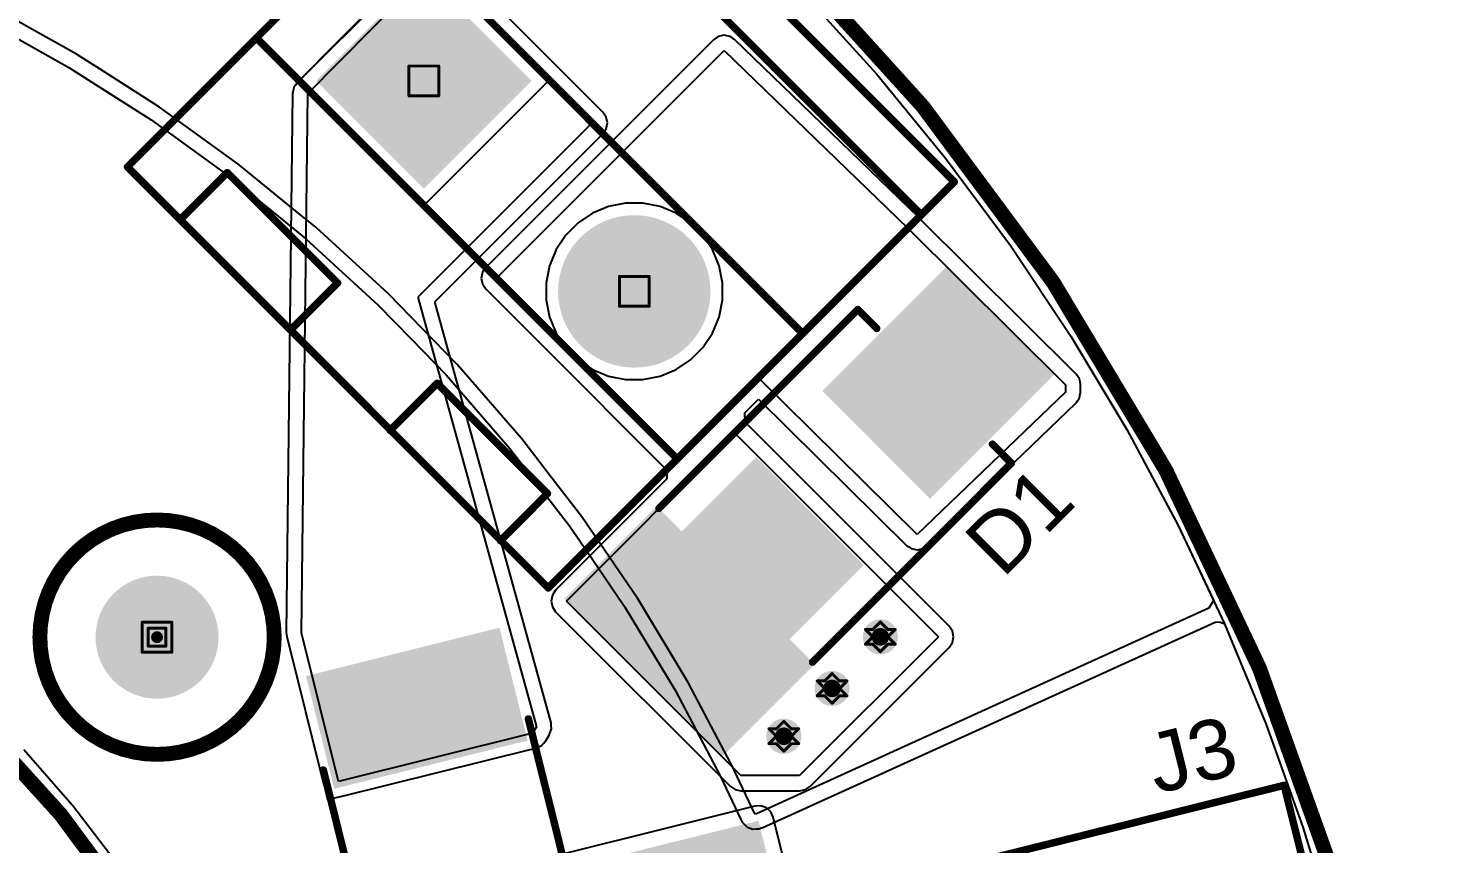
# Model space of a CAD drawing. Header units: inches. Extents: x -38 to 391, y -38 to 85.
# Drawn here: x 14.18 to 38.23, y 11.59 to 25.5 of the extents above; entities that cross this region are included whole.
import ezdxf

# ---------------------------------------------------------------- set-up
doc = ezdxf.new("R2010")
doc.units = ezdxf.units.IN
for name, color, linetype in [('Board Outline', 216, 'Continuous'), ('Bottom Layer', 5, 'Continuous'), ('Bottom Solder', 6, 'Continuous'), ('Dimension', 6, 'Continuous'), ('Drill Drawing', 1, 'Continuous'), ('Multi-Layer', 9, 'Continuous'), ('Pad Holes', 156, 'Continuous'), ('Top Layer', 1, 'Continuous'), ('Top Overlay', 2, 'Continuous'), ('Top Paste', 8, 'Continuous'), ('Top Solder', 216, 'Continuous'), ('Via Holes', 16, 'Continuous')]:
    doc.layers.add(name, color=color, linetype=linetype)
doc.styles.add('Arial', font='', dxfattribs={"height": 0.2})
doc.styles.get('Arial').set_extended_font_data('Arial')

msp = doc.modelspace()

# ---------------------------------------------------------------- hatches: boundary and pattern name
at = {"layer": 'Bottom Layer'}
msp.add_hatch(color=5, dxfattribs=at).paths.add_polyline_path([(20.937, 26.373), (22.705, 24.605), (20.937, 22.837), (19.169, 24.605)])
h = msp.add_hatch(color=5, dxfattribs=at)
edge = h.paths.add_edge_path()
edge.add_arc((24.529, 21.013), 1.25, 0, 360)
h = msp.add_hatch(color=5, dxfattribs=at)
edge = h.paths.add_edge_path()
edge.add_arc((28.729, 15.119), 0.3, 0, 360)
h = msp.add_hatch(color=5, dxfattribs=at)
edge = h.paths.add_edge_path()
edge.add_arc((27.905, 14.239), 0.3, 0, 360)
h = msp.add_hatch(color=5, dxfattribs=at)
edge = h.paths.add_edge_path()
edge.add_arc((27.082, 13.423), 0.3, 0, 360)
at = {"layer": 'Bottom Solder'}
msp.add_hatch(color=6, dxfattribs=at).paths.add_polyline_path([(20.937, 26.445), (22.777, 24.605), (20.937, 22.766), (19.097, 24.605)])
h = msp.add_hatch(color=6, dxfattribs=at)
edge = h.paths.add_edge_path()
edge.add_arc((24.529, 21.013), 1.301, 0, 360)
h = msp.add_hatch(color=6, dxfattribs=at)
edge = h.paths.add_edge_path()
edge.add_arc((16.383, 15.113), 0.102, 0, 360)
at = {"layer": 'Multi-Layer'}
msp.add_hatch(color=9, dxfattribs=at).paths.add_polyline_path([(20.937, 26.373), (22.705, 24.605), (20.937, 22.837), (19.169, 24.605)])
h = msp.add_hatch(color=9, dxfattribs=at)
edge = h.paths.add_edge_path()
edge.add_arc((24.529, 21.013), 1.25, 0, 360)
at = {"layer": 'Pad Holes'}
h = msp.add_hatch(color=7, dxfattribs=at)
edge = h.paths.add_edge_path()
edge.add_arc((20.937, 24.605), 0.7, 0, 360)
h = msp.add_hatch(color=7, dxfattribs=at)
edge = h.paths.add_edge_path()
edge.add_arc((24.529, 21.013), 0.7, 0, 360)
h = msp.add_hatch(color=7, dxfattribs=at)
edge = h.paths.add_edge_path()
edge.add_arc((16.383, 15.113), 1.05, 0, 360)
at = {"layer": 'Top Layer'}
for points in [[(20.937, 26.373), (22.705, 24.605), (20.937, 22.837), (19.169, 24.605)], [(29.86, 21.296), (31.557, 19.599), (29.577, 17.619), (27.88, 19.316)], [(26.607, 18.043), (28.305, 16.346), (26.325, 14.366), (24.628, 16.063)], [(19.48, 12.649), (19.049, 14.376), (22.154, 15.151), (22.585, 13.423)], [(26.649, 11.98), (20.045, 10.333), (20.673, 7.814), (27.277, 9.461)]]:
    msp.add_hatch(color=1, dxfattribs=at).paths.add_polyline_path(points)
h = msp.add_hatch(color=1, dxfattribs=at)
edge = h.paths.add_edge_path()
edge.add_arc((24.529, 21.013), 1.25, 0, 360)
h = msp.add_hatch(color=1, dxfattribs=at)
edge = h.paths.add_edge_path()
edge.add_arc((28.729, 15.119), 0.3, 0, 360)
h = msp.add_hatch(color=1, dxfattribs=at)
edge = h.paths.add_edge_path()
edge.add_arc((27.905, 14.239), 0.3, 0, 360)
h = msp.add_hatch(color=1, dxfattribs=at)
edge = h.paths.add_edge_path()
edge.add_arc((27.082, 13.423), 0.3, 0, 360)
at = {"layer": 'Top Overlay'}
for points in [[(24.913, 17.346), (23.333, 15.765), (23.8, 15.298), (25.38, 16.879)], [(24.285, 16.358), (23.513, 15.586), (25.632, 13.467), (26.404, 14.239)], [(27.14, 15.119), (25.56, 13.538), (26.027, 13.071), (27.607, 14.652)]]:
    msp.add_hatch(color=2, dxfattribs=at).paths.add_polyline_path(points)
at = {"layer": 'Top Paste'}
for points in [[(29.86, 21.296), (31.557, 19.599), (29.577, 17.619), (27.88, 19.316)], [(26.607, 18.043), (28.305, 16.346), (26.325, 14.366), (24.628, 16.063)], [(19.48, 12.649), (19.049, 14.376), (22.154, 15.151), (22.585, 13.423)]]:
    msp.add_hatch(color=8, dxfattribs=at).paths.add_polyline_path(points)
at = {"layer": 'Top Solder'}
for points in [[(20.937, 26.445), (22.777, 24.605), (20.937, 22.766), (19.097, 24.605)], [(29.86, 21.439), (31.701, 19.599), (29.577, 17.475), (27.737, 19.316)], [(26.607, 18.187), (28.448, 16.346), (26.325, 14.222), (24.484, 16.063)], [(19.406, 12.526), (18.926, 14.45), (22.228, 15.274), (22.708, 13.349)]]:
    msp.add_hatch(color=216, dxfattribs=at).paths.add_polyline_path(points)
h = msp.add_hatch(color=216, dxfattribs=at)
edge = h.paths.add_edge_path()
edge.add_arc((24.529, 21.013), 1.301, 0, 360)
h = msp.add_hatch(color=216, dxfattribs=at)
edge = h.paths.add_edge_path()
edge.add_arc((16.383, 15.113), 0.102, 0, 360)
at = {"layer": 'Via Holes'}
h = msp.add_hatch(color=7, dxfattribs=at)
edge = h.paths.add_edge_path()
edge.add_arc((28.729, 15.119), 0.15, 0, 360)
h = msp.add_hatch(color=7, dxfattribs=at)
edge = h.paths.add_edge_path()
edge.add_arc((27.905, 14.239), 0.15, 0, 360)
h = msp.add_hatch(color=7, dxfattribs=at)
edge = h.paths.add_edge_path()
edge.add_arc((27.082, 13.423), 0.15, 0, 360)

# ---------------------------------------------------------------- linework, layer by layer
at = {"layer": 'Board Outline', "const_width": 0.254}
for points in [[(38.101, 0, 1), (-38.099, 0, 1)], [(19.061, 0, 1), (-19.061, 0, 1)]]:
    msp.add_lwpolyline(points, format="xyb", close=True, dxfattribs=at)
at = {"layer": 'Bottom Layer'}
for p, q in [((20.937, 26.732), (18.81, 24.605)), ((23.064, 24.605), (20.937, 26.732)), ((27.415, 26.101), (28.662, 24.724)), ((15.009, 25.059), (13.543, 25.881)), ((13.423, 25.651), (14.876, 24.836)), ((15.41, 24.803), (15.009, 25.059)), ((14.876, 24.836), (15.271, 24.585)), ((16.426, 24.154), (15.41, 24.803)), ((15.271, 24.585), (15.271, 24.585)), ((15.271, 24.585), (16.281, 23.939)), ((18.81, 24.605), (20.937, 22.478)), ((20.937, 22.478), (23.064, 24.605)), ((28.662, 24.724), (29.841, 23.288)), ((17.783, 23.173), (16.426, 24.154)), ((16.281, 23.939), (17.631, 22.963)), ((17.789, 23.169), (17.783, 23.173)), ((17.783, 23.173), (17.783, 23.173)), ((18.835, 22.316), (17.789, 23.169)), ((29.841, 23.288), (30.948, 21.796)), ((17.631, 22.963), (18.672, 22.115)), ((24.09, 22.459), (23.817, 22.346)), ((24.381, 22.517), (24.09, 22.459)), ((24.677, 22.517), (24.381, 22.517)), ((24.968, 22.459), (24.677, 22.517)), ((25.241, 22.346), (24.968, 22.459)), ((19.092, 22.107), (18.835, 22.316)), ((23.57, 22.181), (23.361, 21.972)), ((23.817, 22.346), (23.57, 22.181)), ((25.488, 22.181), (25.241, 22.346)), ((25.697, 21.972), (25.488, 22.181)), ((18.672, 22.115), (18.923, 21.911)), ((18.923, 21.911), (19.604, 21.287)), ((19.098, 22.102), (19.092, 22.107)), ((19.779, 21.478), (19.098, 22.102)), ((19.098, 22.102), (19.098, 22.102)), ((23.361, 21.972), (23.196, 21.726)), ((25.862, 21.726), (25.697, 21.972)), ((23.196, 21.726), (23.083, 21.452)), ((25.975, 21.452), (25.862, 21.726)), ((30.948, 21.796), (31.98, 20.251)), ((20.332, 20.972), (19.779, 21.478)), ((23.083, 21.452), (23.025, 21.161)), ((26.033, 21.161), (25.975, 21.452)), ((19.604, 21.287), (20.152, 20.786)), ((23.025, 21.161), (23.025, 20.865)), ((26.033, 20.865), (26.033, 21.161)), ((20.907, 20.381), (20.332, 20.972)), ((20.152, 20.786), (20.722, 20.201)), ((23.025, 20.865), (23.083, 20.574)), ((25.975, 20.574), (26.033, 20.865)), ((23.083, 20.574), (23.196, 20.301)), ((25.862, 20.301), (25.975, 20.574)), ((20.722, 20.201), (21.315, 19.592)), ((21.505, 19.767), (20.907, 20.381)), ((23.196, 20.301), (23.361, 20.054)), ((25.697, 20.054), (25.862, 20.301)), ((31.98, 20.251), (32.935, 18.657)), ((23.361, 20.054), (23.57, 19.845)), ((25.488, 19.845), (25.697, 20.054)), ((22.602, 18.503), (21.505, 19.767)), ((23.57, 19.845), (23.817, 19.68)), ((25.241, 19.68), (25.488, 19.845)), ((21.315, 19.592), (22.407, 18.333)), ((23.817, 19.68), (24.09, 19.567)), ((24.09, 19.567), (24.381, 19.509)), ((24.381, 19.509), (24.677, 19.509)), ((24.677, 19.509), (24.968, 19.567)), ((24.968, 19.567), (25.241, 19.68)), ((32.935, 18.657), (33.811, 17.019)), ((22.407, 18.333), (22.885, 17.713)), ((22.607, 18.497), (22.602, 18.503)), ((22.602, 18.503), (22.602, 18.503)), ((23.09, 17.871), (22.607, 18.497)), ((23.634, 17.166), (23.09, 17.871)), ((22.885, 17.713), (22.885, 17.713)), ((22.885, 17.713), (23.424, 17.014)), ((16.186, 17.113), (15.8, 17.036)), ((16.58, 17.113), (16.186, 17.113)), ((16.966, 17.036), (16.58, 17.113)), ((24.024, 16.594), (23.634, 17.166)), ((15.436, 16.885), (15.108, 16.667)), ((15.8, 17.036), (15.436, 16.885)), ((17.33, 16.885), (16.966, 17.036)), ((17.658, 16.667), (17.33, 16.885)), ((23.424, 17.014), (23.811, 16.448)), ((33.811, 17.019), (34.414, 15.743)), ((15.108, 16.667), (14.829, 16.388)), ((17.937, 16.388), (17.658, 16.667)), ((24.578, 15.784), (24.024, 16.594)), ((14.829, 16.388), (14.611, 16.06)), ((18.155, 16.06), (17.937, 16.388)), ((23.811, 16.448), (24.364, 15.638)), ((14.611, 16.06), (14.46, 15.696)), ((18.306, 15.696), (18.155, 16.06)), ((14.46, 15.696), (14.383, 15.31)), ((18.383, 15.31), (18.306, 15.696)), ((24.364, 15.638), (25.224, 14.21)), ((24.582, 15.778), (24.578, 15.784)), ((24.578, 15.784), (24.578, 15.784)), ((25.449, 14.337), (24.582, 15.778)), ((34.414, 15.741), (34.337, 15.608)), ((34.414, 15.743), (34.414, 15.741)), ((34.337, 15.608), (29.514, 13.417)), ((14.383, 15.31), (14.383, 14.916)), ((18.383, 14.916), (18.383, 15.31)), ((29.621, 13.181), (34.445, 15.372)), ((34.445, 15.372), (34.448, 15.375)), ((34.448, 15.375), (34.529, 15.37)), ((34.529, 15.37), (34.582, 15.353)), ((34.582, 15.353), (34.605, 15.339)), ((34.605, 15.339), (35.316, 13.623)), ((14.383, 14.916), (14.46, 14.53)), ((18.306, 14.53), (18.383, 14.916)), ((14.46, 14.53), (14.611, 14.166)), ((18.155, 14.166), (18.306, 14.53)), ((25.224, 14.21), (26, 12.734)), ((26.232, 12.849), (25.449, 14.337)), ((14.611, 14.166), (14.829, 13.838)), ((17.937, 13.838), (18.155, 14.166)), ((14.829, 13.838), (15.108, 13.559)), ((17.658, 13.559), (17.937, 13.838)), ((15.108, 13.559), (15.436, 13.341)), ((17.33, 13.341), (17.658, 13.559)), ((35.316, 13.623), (35.942, 11.874)), ((15.436, 13.341), (15.8, 13.19)), ((16.966, 13.19), (17.33, 13.341)), ((29.514, 13.417), (26.614, 12.1)), ((14.933, 12.249), (14.11, 13.188)), ((15.8, 13.19), (16.186, 13.113)), ((16.186, 13.113), (16.58, 13.113)), ((16.58, 13.113), (16.966, 13.19)), ((26.721, 11.864), (29.621, 13.181)), ((26.234, 12.844), (26.232, 12.849)), ((26.58, 12.112), (26.234, 12.844)), ((26.234, 12.844), (26.234, 12.844)), ((26, 12.734), (26.346, 12.002)), ((14.937, 12.242), (14.933, 12.249)), ((14.944, 12.236), (14.937, 12.242)), ((15.703, 11.246), (14.944, 12.236)), ((26.593, 12.095), (26.58, 12.112)), ((26.614, 12.1), (26.593, 12.095)), ((26.346, 12.002), (26.361, 11.981)), ((26.361, 11.981), (26.372, 11.958)), ((26.372, 11.958), (26.385, 11.941)), ((26.385, 11.941), (26.404, 11.923)), ((26.404, 11.923), (26.406, 11.92)), ((26.406, 11.92), (26.409, 11.918)), ((26.409, 11.918), (26.421, 11.908)), ((26.421, 11.908), (26.457, 11.874)), ((26.457, 11.874), (26.458, 11.874)), ((26.458, 11.874), (26.46, 11.873)), ((26.46, 11.873), (26.506, 11.856)), ((26.506, 11.856), (26.551, 11.839)), ((26.551, 11.839), (26.553, 11.839)), ((26.553, 11.839), (26.555, 11.839)), ((26.555, 11.839), (26.604, 11.841)), ((26.604, 11.841), (26.619, 11.841)), ((26.619, 11.841), (26.623, 11.841)), ((26.623, 11.841), (26.627, 11.842)), ((26.627, 11.842), (26.652, 11.843)), ((26.652, 11.843), (26.674, 11.848)), ((26.674, 11.848), (26.697, 11.858)), ((26.697, 11.858), (26.721, 11.864)), ((35.942, 11.874), (36.481, 10.096))]:
    msp.add_line(p, q, dxfattribs=at)
at = {"layer": 'Dimension'}
for points, const_width in [([(18.383, 15.113, 1), (14.383, 15.113, 1)], 0.254), ([(14.319, 15.113, 1), (14.446, 15.113, 1)], 0.127), ([(18.32, 15.113, 1), (18.447, 15.113, 1)], 0.127)]:
    msp.add_lwpolyline(points, format="xyb", close=True, dxfattribs=dict(at, const_width=const_width))
at = {"layer": 'Drill Drawing', "const_width": 0.0508}
for points in [[(20.683, 24.859), (21.191, 24.859)], [(20.683, 24.351), (20.683, 24.859)], [(21.191, 24.351), (21.191, 24.859)], [(20.683, 24.351), (21.191, 24.351)], [(24.275, 21.267), (24.783, 21.267)], [(24.275, 20.759), (24.275, 21.267)], [(24.783, 20.759), (24.783, 21.267)], [(24.275, 20.759), (24.783, 20.759)], [(16.129, 15.367), (16.637, 15.367)], [(16.129, 14.859), (16.129, 15.367)], [(16.637, 14.859), (16.637, 15.367)], [(28.602, 15.246), (28.729, 15.373)], [(28.729, 15.373), (28.856, 15.246)], [(16.231, 15.265), (16.535, 15.265)], [(16.231, 14.961), (16.231, 15.265)], [(16.535, 14.961), (16.535, 15.265)], [(28.475, 15.246), (28.602, 15.119)], [(28.475, 15.246), (28.602, 15.246)], [(28.856, 15.246), (28.983, 15.246)], [(28.856, 15.119), (28.983, 15.246)], [(16.231, 14.961), (16.535, 14.961)], [(28.475, 14.992), (28.602, 15.119)], [(28.475, 14.992), (28.602, 14.992)], [(28.602, 14.992), (28.729, 14.865)], [(28.729, 14.865), (28.856, 14.992)], [(28.856, 15.119), (28.983, 14.992)], [(28.856, 14.992), (28.983, 14.992)], [(16.129, 14.859), (16.637, 14.859)], [(27.778, 14.366), (27.905, 14.493)], [(27.905, 14.493), (28.032, 14.366)], [(27.651, 14.366), (27.778, 14.239)], [(27.651, 14.366), (27.778, 14.366)], [(27.651, 14.112), (27.778, 14.239)], [(28.032, 14.366), (28.159, 14.366)], [(28.032, 14.239), (28.159, 14.366)], [(28.032, 14.239), (28.159, 14.112)], [(27.651, 14.112), (27.778, 14.112)], [(27.778, 14.112), (27.905, 13.985)], [(27.905, 13.985), (28.032, 14.112)], [(28.032, 14.112), (28.159, 14.112)], [(26.828, 13.55), (26.955, 13.423)], [(26.828, 13.55), (26.955, 13.55)], [(26.955, 13.55), (27.082, 13.677)], [(27.082, 13.677), (27.209, 13.55)], [(27.209, 13.55), (27.336, 13.55)], [(27.209, 13.423), (27.336, 13.55)], [(26.828, 13.296), (26.955, 13.423)], [(26.828, 13.296), (26.955, 13.296)], [(26.955, 13.296), (27.082, 13.169)], [(27.082, 13.169), (27.209, 13.296)], [(27.209, 13.423), (27.336, 13.296)], [(27.209, 13.296), (27.336, 13.296)]]:
    msp.add_lwpolyline(points, dxfattribs=at)
at = {"layer": 'Drill Drawing', "const_width": 0.0254}
for points in [[(20.67, 24.859, 1), (20.696, 24.859, 1)], [(20.67, 24.859, 1), (20.696, 24.859, 1)], [(21.178, 24.859, 1), (21.204, 24.859, 1)], [(21.178, 24.859, 1), (21.204, 24.859, 1)], [(20.67, 24.351, 1), (20.696, 24.351, 1)], [(20.67, 24.351, 1), (20.696, 24.351, 1)], [(21.178, 24.351, 1), (21.204, 24.351, 1)], [(21.178, 24.351, 1), (21.204, 24.351, 1)], [(24.262, 21.267, 1), (24.288, 21.267, 1)], [(24.262, 21.267, 1), (24.288, 21.267, 1)], [(24.77, 21.267, 1), (24.796, 21.267, 1)], [(24.77, 21.267, 1), (24.796, 21.267, 1)], [(24.262, 20.759, 1), (24.288, 20.759, 1)], [(24.262, 20.759, 1), (24.288, 20.759, 1)], [(24.77, 20.759, 1), (24.796, 20.759, 1)], [(24.77, 20.759, 1), (24.796, 20.759, 1)], [(16.116, 15.367, 1), (16.142, 15.367, 1)], [(16.116, 15.367, 1), (16.142, 15.367, 1)], [(16.624, 15.367, 1), (16.65, 15.367, 1)], [(16.624, 15.367, 1), (16.65, 15.367, 1)], [(28.716, 15.373, 1), (28.741, 15.373, 1)], [(28.716, 15.373, 1), (28.741, 15.373, 1)], [(16.218, 15.265, 1), (16.243, 15.265, 1)], [(16.218, 15.265, 1), (16.243, 15.265, 1)], [(16.523, 15.265, 1), (16.548, 15.265, 1)], [(16.523, 15.265, 1), (16.548, 15.265, 1)], [(28.462, 15.246, 1), (28.487, 15.246, 1)], [(28.462, 15.246, 1), (28.487, 15.246, 1)], [(28.589, 15.246, 1), (28.614, 15.246, 1)], [(28.589, 15.246, 1), (28.614, 15.246, 1)], [(28.843, 15.246, 1), (28.868, 15.246, 1)], [(28.843, 15.246, 1), (28.868, 15.246, 1)], [(28.97, 15.246, 1), (28.995, 15.246, 1)], [(28.97, 15.246, 1), (28.995, 15.246, 1)], [(16.218, 14.961, 1), (16.243, 14.961, 1)], [(16.218, 14.961, 1), (16.243, 14.961, 1)], [(16.523, 14.961, 1), (16.548, 14.961, 1)], [(16.523, 14.961, 1), (16.548, 14.961, 1)], [(28.462, 14.992, 1), (28.487, 14.992, 1)], [(28.462, 14.992, 1), (28.487, 14.992, 1)], [(28.589, 15.119, 1), (28.614, 15.119, 1)], [(28.589, 15.119, 1), (28.614, 15.119, 1)], [(28.589, 14.992, 1), (28.614, 14.992, 1)], [(28.589, 14.992, 1), (28.614, 14.992, 1)], [(28.843, 15.119, 1), (28.868, 15.119, 1)], [(28.843, 15.119, 1), (28.868, 15.119, 1)], [(28.843, 14.992, 1), (28.868, 14.992, 1)], [(28.843, 14.992, 1), (28.868, 14.992, 1)], [(28.97, 14.992, 1), (28.995, 14.992, 1)], [(28.97, 14.992, 1), (28.995, 14.992, 1)], [(16.116, 14.859, 1), (16.142, 14.859, 1)], [(16.116, 14.859, 1), (16.142, 14.859, 1)], [(16.624, 14.859, 1), (16.65, 14.859, 1)], [(16.624, 14.859, 1), (16.65, 14.859, 1)], [(28.716, 14.865, 1), (28.741, 14.865, 1)], [(28.716, 14.865, 1), (28.741, 14.865, 1)], [(27.893, 14.493, 1), (27.918, 14.493, 1)], [(27.893, 14.493, 1), (27.918, 14.493, 1)], [(27.639, 14.366, 1), (27.664, 14.366, 1)], [(27.639, 14.366, 1), (27.664, 14.366, 1)], [(27.766, 14.366, 1), (27.791, 14.366, 1)], [(27.766, 14.366, 1), (27.791, 14.366, 1)], [(27.766, 14.239, 1), (27.791, 14.239, 1)], [(27.766, 14.239, 1), (27.791, 14.239, 1)], [(28.02, 14.366, 1), (28.045, 14.366, 1)], [(28.02, 14.366, 1), (28.045, 14.366, 1)], [(28.02, 14.239, 1), (28.045, 14.239, 1)], [(28.02, 14.239, 1), (28.045, 14.239, 1)], [(28.147, 14.366, 1), (28.172, 14.366, 1)], [(28.147, 14.366, 1), (28.172, 14.366, 1)], [(27.639, 14.112, 1), (27.664, 14.112, 1)], [(27.639, 14.112, 1), (27.664, 14.112, 1)], [(27.766, 14.112, 1), (27.791, 14.112, 1)], [(27.766, 14.112, 1), (27.791, 14.112, 1)], [(27.893, 13.985, 1), (27.918, 13.985, 1)], [(27.893, 13.985, 1), (27.918, 13.985, 1)], [(28.02, 14.112, 1), (28.045, 14.112, 1)], [(28.02, 14.112, 1), (28.045, 14.112, 1)], [(28.147, 14.112, 1), (28.172, 14.112, 1)], [(28.147, 14.112, 1), (28.172, 14.112, 1)], [(26.815, 13.55, 1), (26.84, 13.55, 1)], [(26.815, 13.55, 1), (26.84, 13.55, 1)], [(26.942, 13.55, 1), (26.967, 13.55, 1)], [(26.942, 13.55, 1), (26.967, 13.55, 1)], [(27.069, 13.677, 1), (27.094, 13.677, 1)], [(27.069, 13.677, 1), (27.094, 13.677, 1)], [(27.196, 13.55, 1), (27.221, 13.55, 1)], [(27.196, 13.55, 1), (27.221, 13.55, 1)], [(27.323, 13.55, 1), (27.348, 13.55, 1)], [(27.323, 13.55, 1), (27.348, 13.55, 1)], [(26.815, 13.296, 1), (26.84, 13.296, 1)], [(26.815, 13.296, 1), (26.84, 13.296, 1)], [(26.942, 13.423, 1), (26.967, 13.423, 1)], [(26.942, 13.423, 1), (26.967, 13.423, 1)], [(26.942, 13.296, 1), (26.967, 13.296, 1)], [(26.942, 13.296, 1), (26.967, 13.296, 1)], [(27.196, 13.423, 1), (27.221, 13.423, 1)], [(27.196, 13.423, 1), (27.221, 13.423, 1)], [(27.196, 13.296, 1), (27.221, 13.296, 1)], [(27.196, 13.296, 1), (27.221, 13.296, 1)], [(27.323, 13.296, 1), (27.348, 13.296, 1)], [(27.323, 13.296, 1), (27.348, 13.296, 1)], [(27.069, 13.169, 1), (27.094, 13.169, 1)], [(27.069, 13.169, 1), (27.094, 13.169, 1)]]:
    msp.add_lwpolyline(points, format="xyb", close=True, dxfattribs=at)
at = {"layer": 'Multi-Layer'}
for p, q in [((16.186, 17.113), (15.8, 17.036)), ((16.383, 17.113), (16.186, 17.113)), ((16.58, 17.113), (16.383, 17.113)), ((16.966, 17.036), (16.58, 17.113)), ((15.436, 16.885), (15.108, 16.667)), ((15.8, 17.036), (15.436, 16.885)), ((17.33, 16.885), (16.966, 17.036)), ((17.658, 16.667), (17.33, 16.885)), ((15.108, 16.667), (14.829, 16.388)), ((17.937, 16.388), (17.658, 16.667)), ((14.829, 16.388), (14.611, 16.06)), ((18.155, 16.06), (17.937, 16.388)), ((14.611, 16.06), (14.46, 15.696)), ((18.306, 15.696), (18.155, 16.06)), ((14.46, 15.696), (14.383, 15.31)), ((18.383, 15.31), (18.306, 15.696)), ((14.383, 15.31), (14.383, 15.113)), ((18.383, 15.113), (18.383, 15.31)), ((14.383, 15.113), (14.383, 15.113)), ((14.383, 15.113), (14.383, 14.916)), ((14.383, 14.916), (14.46, 14.53)), ((18.306, 14.53), (18.383, 14.916)), ((18.383, 14.916), (18.383, 15.113)), ((14.46, 14.53), (14.611, 14.166)), ((18.155, 14.166), (18.306, 14.53)), ((14.611, 14.166), (14.829, 13.838)), ((17.937, 13.838), (18.155, 14.166)), ((14.829, 13.838), (15.108, 13.559)), ((17.658, 13.559), (17.937, 13.838)), ((15.108, 13.559), (15.436, 13.341)), ((17.33, 13.341), (17.658, 13.559)), ((15.436, 13.341), (15.8, 13.19)), ((16.966, 13.19), (17.33, 13.341)), ((14.738, 12.079), (13.915, 13.017)), ((15.8, 13.19), (16.186, 13.113)), ((16.186, 13.113), (16.383, 13.113)), ((16.383, 13.113), (16.58, 13.113)), ((16.58, 13.113), (16.966, 13.19)), ((15.498, 11.089), (14.738, 12.079))]:
    msp.add_line(p, q, dxfattribs=at)
at = {"layer": 'Top Layer'}
for p, q in [((20.873, 26.695), (18.771, 24.571)), ((23.994, 24.07), (21.367, 26.696)), ((18.955, 24.389), (21.057, 26.513)), ((21.184, 26.513), (23.811, 23.887)), ((27.415, 26.101), (28.662, 24.724)), ((25.879, 25.308), (21.994, 21.423)), ((25.919, 25.334), (25.879, 25.308)), ((25.959, 25.362), (25.919, 25.334)), ((25.961, 25.362), (25.959, 25.362)), ((25.963, 25.364), (25.961, 25.362)), ((26.011, 25.373), (25.963, 25.364)), ((26.058, 25.383), (26.011, 25.373)), ((26.06, 25.383), (26.058, 25.383)), ((26.062, 25.383), (26.06, 25.383)), ((26.11, 25.374), (26.062, 25.383)), ((26.157, 25.365), (26.11, 25.374)), ((26.159, 25.364), (26.157, 25.365)), ((26.161, 25.364), (26.159, 25.364)), ((26.202, 25.337), (26.161, 25.364)), ((26.242, 25.311), (26.202, 25.337)), ((29.38, 22.278), (26.242, 25.311)), ((22.177, 21.239), (26.062, 25.124)), ((26.062, 25.124), (29.2, 22.092)), ((18.744, 24.53), (18.717, 24.491)), ((18.771, 24.571), (18.744, 24.53)), ((28.662, 24.724), (29.841, 23.288)), ((18.696, 24.392), (18.588, 15.191)), ((18.706, 24.439), (18.696, 24.392)), ((18.715, 24.487), (18.706, 24.439)), ((18.716, 24.488), (18.715, 24.487)), ((18.717, 24.491), (18.716, 24.488)), ((18.847, 15.188), (18.955, 24.389)), ((24.05, 23.986), (23.994, 24.07)), ((23.811, 23.887), (20.836, 20.912)), ((24.07, 23.887), (24.05, 23.986)), ((24.05, 23.788), (24.07, 23.887)), ((21.126, 20.836), (23.994, 23.704)), ((23.994, 23.704), (24.05, 23.788)), ((29.841, 23.288), (30.948, 21.796)), ((29.381, 22.277), (29.38, 22.278)), ((29.383, 22.276), (29.381, 22.277)), ((32.071, 19.603), (29.383, 22.276)), ((29.2, 22.092), (31.889, 19.419)), ((30.948, 21.796), (31.98, 20.251)), ((21.994, 21.423), (21.938, 21.339)), ((21.938, 21.339), (21.918, 21.239)), ((21.918, 21.239), (21.938, 21.14)), ((23.122, 20.295), (22.177, 21.239)), ((21.938, 21.14), (21.994, 21.056)), ((21.994, 21.056), (22.939, 20.112)), ((20.836, 20.912), (22.858, 13.585)), ((23.108, 13.654), (21.126, 20.836)), ((25.262, 18.154), (23.122, 20.295)), ((31.98, 20.251), (32.935, 18.657)), ((22.939, 20.112), (25.079, 17.971)), ((26.649, 19.541), (25.262, 18.154)), ((29.358, 16.864), (26.649, 19.541)), ((32.072, 19.601), (32.071, 19.603)), ((32.073, 19.6), (32.072, 19.601)), ((32.1, 19.559), (32.073, 19.6)), ((32.128, 19.519), (32.1, 19.559)), ((32.128, 19.517), (32.128, 19.519)), ((32.129, 19.516), (32.128, 19.517)), ((32.138, 19.468), (32.129, 19.516)), ((31.888, 19.292), (29.358, 16.864)), ((31.889, 19.419), (31.888, 19.292)), ((32.126, 19.191), (32.136, 19.239)), ((32.136, 19.239), (32.147, 19.287)), ((32.148, 19.42), (32.138, 19.468)), ((32.146, 19.288), (32.147, 19.29)), ((32.147, 19.287), (32.146, 19.288)), ((32.147, 19.418), (32.148, 19.42)), ((32.148, 19.417), (32.147, 19.418)), ((32.147, 19.29), (32.148, 19.417)), ((26.414, 18.94), (26.65, 19.175)), ((26.65, 19.175), (29.176, 16.68)), ((29.537, 16.677), (32.067, 19.105)), ((32.067, 19.105), (32.068, 19.106)), ((32.068, 19.106), (32.069, 19.107)), ((32.069, 19.107), (32.097, 19.148)), ((32.097, 19.148), (32.125, 19.188)), ((32.125, 19.189), (32.126, 19.191)), ((32.125, 19.188), (32.125, 19.189)), ((26.421, 18.786), (26.414, 18.94)), ((26.429, 18.775), (26.421, 18.786)), ((29.902, 15.302), (26.429, 18.775)), ((23.369, 15.73), (26.238, 18.599)), ((26.238, 18.599), (29.719, 15.119)), ((32.935, 18.657), (33.811, 17.019)), ((25.087, 17.814), (23.186, 15.913)), ((25.079, 17.971), (25.087, 17.814)), ((16.186, 17.113), (15.8, 17.036)), ((16.58, 17.113), (16.186, 17.113)), ((16.966, 17.036), (16.58, 17.113)), ((15.436, 16.885), (15.108, 16.667)), ((15.8, 17.036), (15.436, 16.885)), ((17.33, 16.885), (16.966, 17.036)), ((17.658, 16.667), (17.33, 16.885)), ((33.811, 17.019), (34.605, 15.339)), ((15.108, 16.667), (14.829, 16.388)), ((17.937, 16.388), (17.658, 16.667)), ((29.176, 16.68), (29.215, 16.654)), ((29.215, 16.654), (29.254, 16.627)), ((29.254, 16.627), (29.258, 16.626)), ((29.258, 16.626), (29.26, 16.624)), ((29.26, 16.624), (29.307, 16.615)), ((29.307, 16.615), (29.353, 16.605)), ((29.353, 16.605), (29.356, 16.605)), ((29.356, 16.605), (29.36, 16.605)), ((29.36, 16.605), (29.406, 16.614)), ((29.406, 16.614), (29.452, 16.623)), ((29.452, 16.623), (29.455, 16.624)), ((29.455, 16.624), (29.459, 16.625)), ((29.459, 16.625), (29.498, 16.652)), ((29.498, 16.652), (29.537, 16.677)), ((14.829, 16.388), (14.611, 16.06)), ((18.155, 16.06), (17.937, 16.388)), ((14.611, 16.06), (14.46, 15.696)), ((18.306, 15.696), (18.155, 16.06)), ((23.186, 15.913), (23.13, 15.829)), ((14.46, 15.696), (14.383, 15.31)), ((18.383, 15.31), (18.306, 15.696)), ((23.13, 15.829), (23.11, 15.73)), ((23.11, 15.73), (23.13, 15.63)), ((23.13, 15.63), (23.186, 15.546)), ((26.348, 12.751), (23.369, 15.73)), ((23.186, 15.546), (26.165, 12.568)), ((14.383, 15.31), (14.383, 14.916)), ((18.383, 14.916), (18.383, 15.31)), ((18.588, 15.191), (18.594, 15.158)), ((18.594, 15.158), (18.596, 15.125)), ((19.48, 12.649), (18.847, 15.188)), ((29.958, 15.218), (29.902, 15.302)), ((29.978, 15.119), (29.958, 15.218)), ((34.605, 15.339), (35.316, 13.623)), ((14.383, 14.916), (14.46, 14.53)), ((18.306, 14.53), (18.383, 14.916)), ((18.596, 15.125), (19.229, 12.587)), ((29.719, 15.119), (27.351, 12.751)), ((27.534, 12.568), (29.902, 14.936)), ((29.902, 14.936), (29.958, 15.02)), ((29.958, 15.02), (29.978, 15.119)), ((14.46, 14.53), (14.611, 14.166)), ((18.155, 14.166), (18.306, 14.53)), ((14.611, 14.166), (14.829, 13.838)), ((17.937, 13.838), (18.155, 14.166)), ((14.829, 13.838), (15.108, 13.559)), ((17.658, 13.559), (17.937, 13.838)), ((15.108, 13.559), (15.436, 13.341)), ((17.33, 13.341), (17.658, 13.559)), ((22.794, 13.476), (19.48, 12.649)), ((22.858, 13.585), (22.794, 13.476)), ((23.083, 13.457), (23.099, 13.504)), ((23.099, 13.504), (23.115, 13.55)), ((23.108, 13.653), (23.108, 13.654)), ((23.109, 13.651), (23.108, 13.653)), ((23.112, 13.602), (23.109, 13.651)), ((23.115, 13.553), (23.112, 13.602)), ((23.115, 13.552), (23.115, 13.553)), ((23.115, 13.55), (23.115, 13.552)), ((35.316, 13.623), (35.942, 11.874)), ((15.436, 13.341), (15.8, 13.19)), ((16.966, 13.19), (17.33, 13.341)), ((22.857, 13.224), (22.859, 13.225)), ((22.859, 13.225), (22.86, 13.225)), ((22.86, 13.225), (22.893, 13.238)), ((22.892, 13.241), (22.904, 13.247)), ((22.893, 13.238), (22.892, 13.241)), ((22.904, 13.247), (22.948, 13.267)), ((22.948, 13.267), (22.949, 13.269)), ((22.949, 13.269), (22.951, 13.269)), ((22.951, 13.269), (22.983, 13.306)), ((22.983, 13.306), (23.016, 13.342)), ((23.016, 13.342), (23.017, 13.344)), ((23.017, 13.344), (23.018, 13.345)), ((23.018, 13.345), (23.082, 13.455)), ((23.082, 13.456), (23.083, 13.457)), ((23.082, 13.455), (23.082, 13.456)), ((14.933, 12.249), (14.11, 13.188)), ((15.8, 13.19), (16.186, 13.113)), ((16.186, 13.113), (16.58, 13.113)), ((16.58, 13.113), (16.966, 13.19)), ((19.543, 12.398), (22.773, 13.203)), ((22.773, 13.203), (22.857, 13.224)), ((27.351, 12.751), (26.348, 12.751)), ((19.229, 12.587), (19.239, 12.564)), ((19.239, 12.564), (19.295, 12.341)), ((26.165, 12.568), (26.249, 12.512)), ((26.249, 12.512), (26.348, 12.492)), ((27.351, 12.492), (27.45, 12.512)), ((27.45, 12.512), (27.534, 12.568)), ((19.295, 12.341), (19.517, 12.397)), ((19.517, 12.397), (19.543, 12.398)), ((26.348, 12.492), (27.351, 12.492)), ((14.937, 12.242), (14.933, 12.249)), ((14.944, 12.236), (14.937, 12.242)), ((15.703, 11.246), (14.944, 12.236)), ((26.587, 12.231), (19.982, 10.584)), ((26.687, 12.236), (26.587, 12.231)), ((26.783, 12.202), (26.687, 12.236)), ((26.857, 12.134), (26.783, 12.202)), ((26.9, 12.042), (26.857, 12.134)), ((27.528, 9.524), (26.9, 12.042)), ((35.942, 11.874), (36.481, 10.096))]:
    msp.add_line(p, q, dxfattribs=at)
at = {"layer": 'Top Overlay', "const_width": 0.127}
for points in [[(15.877, 23.137), (22.807, 30.067)], [(22.807, 30.067), (29.991, 22.883)], [(22.245, 29.505), (29.429, 22.321)], [(20.219, 27.479), (27.403, 20.295)], [(18.078, 25.339), (25.262, 18.154)], [(15.877, 23.137), (23.061, 15.953)], [(16.778, 22.237), (17.581, 23.04)], [(17.581, 23.04), (19.464, 21.157)], [(23.061, 15.953), (29.991, 22.883)], [(18.661, 20.354), (19.464, 21.157)], [(24.949, 17.31), (28.344, 20.704)], [(28.344, 20.704), (28.667, 20.381)], [(20.412, 18.693), (21.165, 19.445)], [(21.165, 19.445), (23.047, 17.563)], [(20.362, 18.642), (20.412, 18.693)], [(30.643, 18.406), (30.966, 18.082)], [(27.572, 14.688), (30.966, 18.082)], [(22.244, 16.76), (23.047, 17.563)], [(22.721, 13.719), (23.593, 10.22)], [(19.221, 12.847), (20.094, 9.347)], [(27.167, 10.478), (35.621, 12.586)], [(35.621, 12.586), (37.341, 5.685)]]:
    msp.add_lwpolyline(points, dxfattribs=at)
at = {"layer": 'Top Overlay', "const_width": 0.0635}
for points in [[(18.046, 25.339, 1), (18.11, 25.339, 1)], [(15.845, 23.137, 1), (15.909, 23.137, 1)], [(15.845, 23.137, 1), (15.909, 23.137, 1)], [(17.549, 23.04, 1), (17.613, 23.04, 1)], [(17.549, 23.04, 1), (17.613, 23.04, 1)], [(29.959, 22.883, 1), (30.023, 22.883, 1)], [(29.959, 22.883, 1), (30.023, 22.883, 1)], [(29.398, 22.321, 1), (29.461, 22.321, 1)], [(16.746, 22.237, 1), (16.81, 22.237, 1)], [(19.432, 21.157, 1), (19.496, 21.157, 1)], [(19.432, 21.157, 1), (19.496, 21.157, 1)], [(28.312, 20.704, 1), (28.376, 20.704, 1)], [(28.312, 20.704, 1), (28.376, 20.704, 1)], [(28.635, 20.381, 1), (28.699, 20.381, 1)], [(18.629, 20.354, 1), (18.693, 20.354, 1)], [(27.371, 20.295, 1), (27.434, 20.295, 1)], [(21.133, 19.445, 1), (21.197, 19.445, 1)], [(21.133, 19.445, 1), (21.197, 19.445, 1)], [(20.381, 18.693, 1), (20.444, 18.693, 1)], [(20.381, 18.693, 1), (20.444, 18.693, 1)], [(20.33, 18.642, 1), (20.394, 18.642, 1)], [(30.611, 18.406, 1), (30.675, 18.406, 1)], [(25.231, 18.154, 1), (25.294, 18.154, 1)], [(30.934, 18.082, 1), (30.998, 18.082, 1)], [(30.934, 18.082, 1), (30.998, 18.082, 1)], [(23.016, 17.563, 1), (23.079, 17.563, 1)], [(23.016, 17.563, 1), (23.079, 17.563, 1)], [(24.918, 17.31, 1), (24.981, 17.31, 1)], [(22.213, 16.76, 1), (22.276, 16.76, 1)], [(23.029, 15.953, 1), (23.093, 15.953, 1)], [(23.029, 15.953, 1), (23.093, 15.953, 1)], [(27.54, 14.688, 1), (27.603, 14.688, 1)], [(22.689, 13.719, 1), (22.752, 13.719, 1)], [(19.189, 12.847, 1), (19.253, 12.847, 1)], [(35.589, 12.586, 1), (35.653, 12.586, 1)], [(35.589, 12.586, 1), (35.653, 12.586, 1)]]:
    msp.add_lwpolyline(points, format="xyb", close=True, dxfattribs=at)

# ---------------------------------------------------------------- texts
at = {"layer": 'Top Overlay', "style": 'Arial'}
for s, rotation, p in [('D1', 45, (30.818, 16.104)), ('J3', 14, (33.439, 12.434))]:
    msp.add_text(s, height=1.016, rotation=rotation, dxfattribs=at).set_placement(p)

doc.saveas('drawing.dxf')
